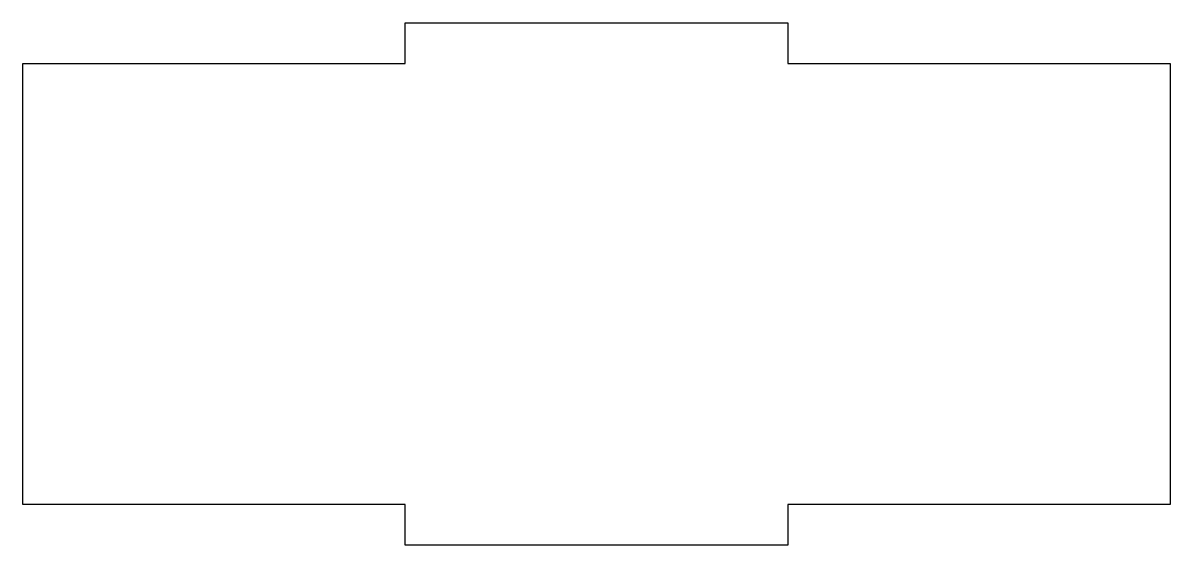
# Model space of a CAD drawing. Extents: x 85.4 to 130.8, y 141.6 to 162.3.
import ezdxf

# ---------------------------------------------------------------- set-up
doc = ezdxf.new("R2010")
doc.units = 0
doc.layers.add('Layer_1', color=7, linetype='CONTINUOUS')

msp = doc.modelspace()

# ---------------------------------------------------------------- linework, layer by layer
at = {"layer": 'Layer_1', "color": 7}
for points in [[(100.52342, 162.28393), (115.67896, 162.28393)], [(100.52342, 160.68393), (100.52342, 162.28393)], [(115.67896, 162.28393), (115.67896, 160.68393)], [(85.367892, 160.68393), (100.52342, 160.68393)], [(85.367892, 143.20893), (85.367892, 160.68393)], [(115.67896, 160.68393), (130.83449, 160.68393)], [(130.83449, 160.68393), (130.83449, 143.20893)], [(100.52342, 143.20893), (85.367892, 143.20893)], [(100.52342, 141.60893), (100.52342, 143.20893)], [(115.67896, 143.20893), (115.67896, 141.60893)], [(130.83449, 143.20893), (115.67896, 143.20893)], [(115.67896, 141.60893), (100.52342, 141.60893)]]:
    msp.add_lwpolyline(points, dxfattribs=at)

doc.saveas('drawing.dxf')
